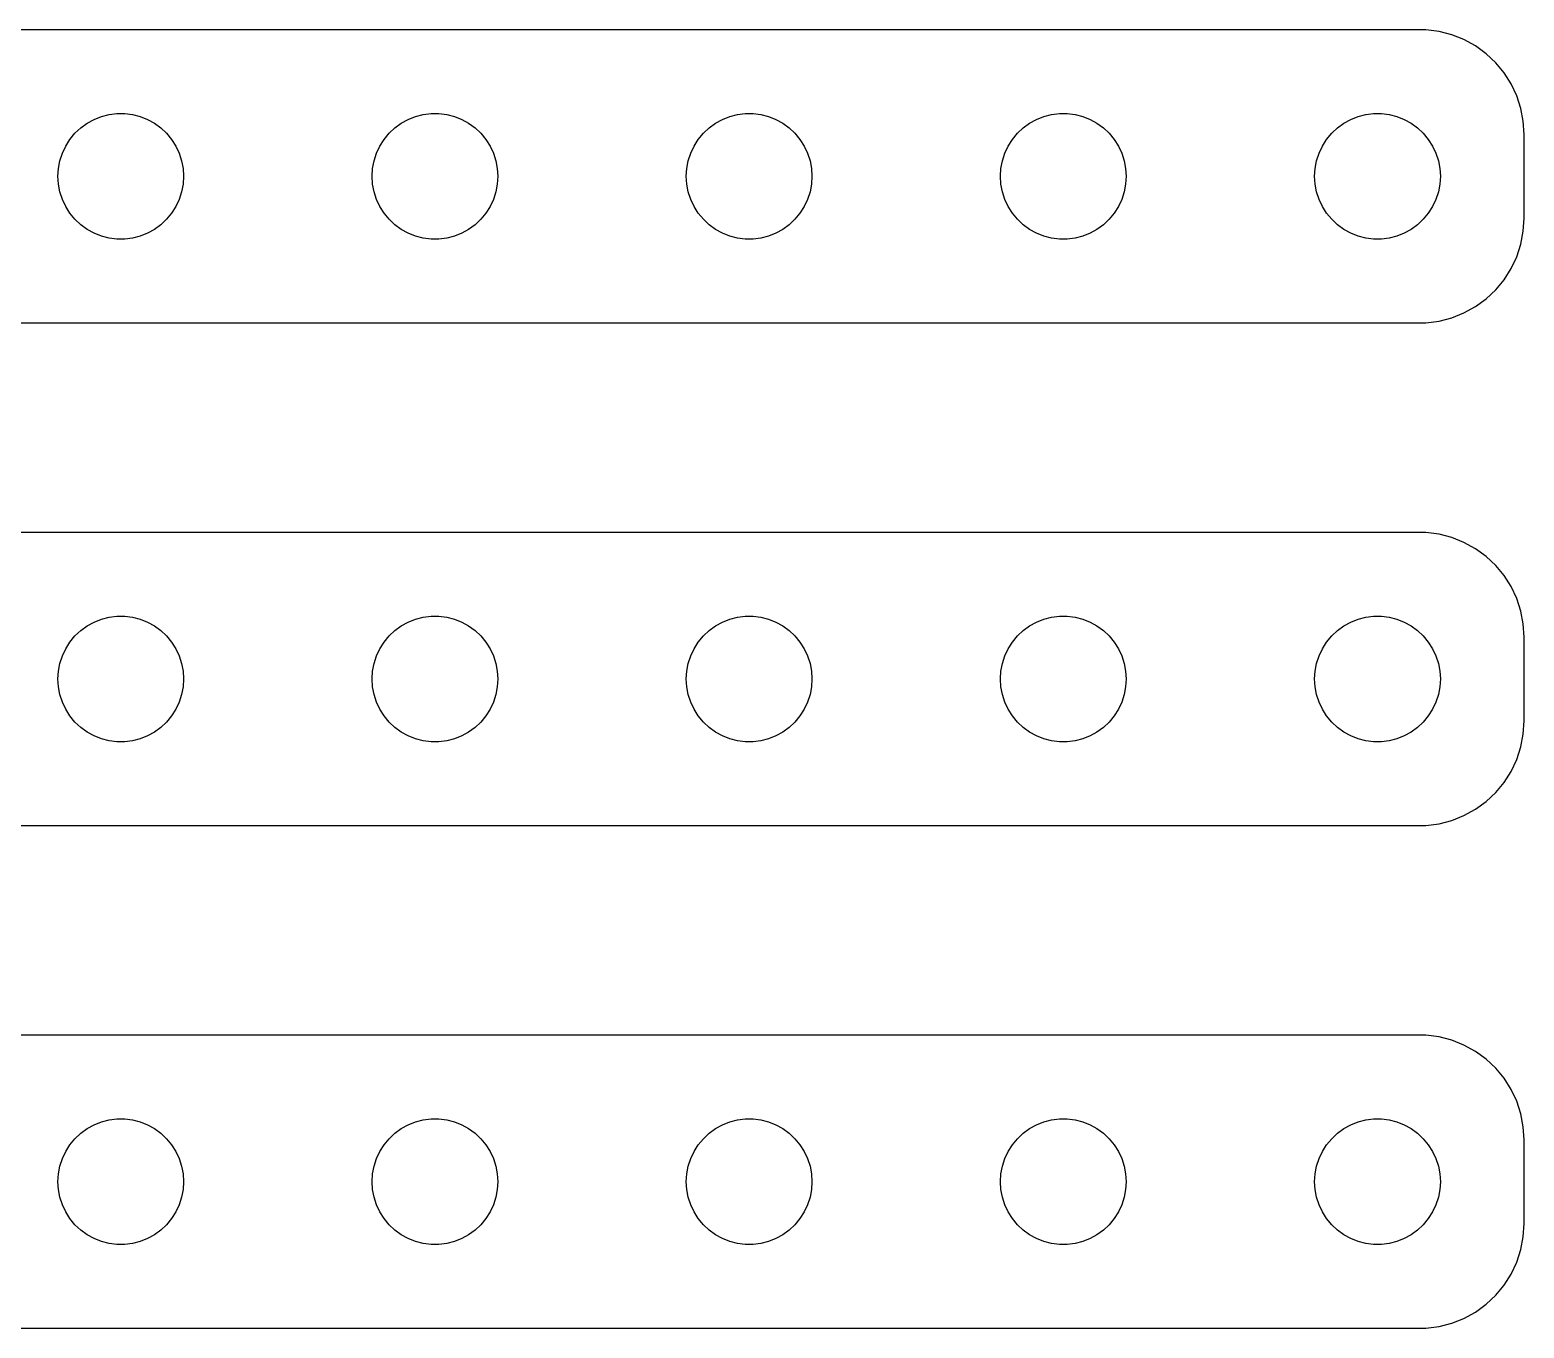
# Model space of a CAD drawing. Header units: metres. Extents: x -67 to 67, y 41 to 103.
# Drawn here: x -4.3 to 67, y 41 to 103 of the extents above; entities that cross this region are included whole.
import ezdxf

# ---------------------------------------------------------------- set-up
doc = ezdxf.new("R2010")
doc.units = ezdxf.units.M

msp = doc.modelspace()

# ---------------------------------------------------------------- linework, layer by layer
for p, q in [((62.3139, 102.99), (-62.3139, 102.99)), ((62.9369, 102.911), (62.3139, 102.99)), ((63.5451, 102.755), (62.9369, 102.911)), ((64.1289, 102.524), (63.5451, 102.755)), ((64.6791, 102.222), (64.1289, 102.524)), ((65.1871, 101.853), (64.6791, 102.222)), ((65.6448, 101.423), (65.1871, 101.853)), ((66.0451, 100.939), (65.6448, 101.423)), ((66.3815, 100.409), (66.0451, 100.939)), ((66.6489, 99.8406), (66.3815, 100.409)), ((66.8429, 99.2434), (66.6489, 99.8406)), ((66.9606, 98.6267), (66.8429, 99.2434)), ((-1.91226, 98.3115), (-1.60747, 98.533)), ((-1.60747, 98.533), (-1.27733, 98.7145)), ((-1.27733, 98.7145), (-0.92705, 98.8532)), ((-0.92705, 98.8532), (-0.56213, 98.9469)), ((-0.56213, 98.9469), (-0.18837, 98.9941)), ((-0.18837, 98.9941), (0.18837, 98.9941)), ((0.18837, 98.9941), (0.56213, 98.9469)), ((0.56213, 98.9469), (0.92705, 98.8532)), ((0.92705, 98.8532), (1.27733, 98.7145)), ((1.27733, 98.7145), (1.60747, 98.533)), ((1.60747, 98.533), (1.91226, 98.3115)), ((13.0877, 98.3115), (13.3925, 98.533)), ((13.3925, 98.533), (13.7227, 98.7145)), ((13.7227, 98.7145), (14.0729, 98.8532)), ((14.0729, 98.8532), (14.4379, 98.9469)), ((14.4379, 98.9469), (14.8116, 98.9941)), ((14.8116, 98.9941), (15.1884, 98.9941)), ((15.1884, 98.9941), (15.5621, 98.9469)), ((15.5621, 98.9469), (15.927, 98.8532)), ((15.927, 98.8532), (16.2773, 98.7145)), ((16.2773, 98.7145), (16.6075, 98.533)), ((16.6075, 98.533), (16.9123, 98.3115)), ((28.0877, 98.3115), (28.3925, 98.533)), ((28.3925, 98.533), (28.7227, 98.7145)), ((28.7227, 98.7145), (29.0729, 98.8532)), ((29.0729, 98.8532), (29.4379, 98.9469)), ((29.4379, 98.9469), (29.8116, 98.9941)), ((29.8116, 98.9941), (30.1884, 98.9941)), ((30.1884, 98.9941), (30.5621, 98.9469)), ((30.5621, 98.9469), (30.927, 98.8532)), ((30.927, 98.8532), (31.2773, 98.7145)), ((31.2773, 98.7145), (31.6075, 98.533)), ((31.6075, 98.533), (31.9123, 98.3115)), ((43.0877, 98.3115), (43.3925, 98.533)), ((43.3925, 98.533), (43.7227, 98.7145)), ((43.7227, 98.7145), (44.0729, 98.8532)), ((44.0729, 98.8532), (44.4379, 98.9469)), ((44.4379, 98.9469), (44.8116, 98.9941)), ((44.8116, 98.9941), (45.1884, 98.9941)), ((45.1884, 98.9941), (45.5621, 98.9469)), ((45.5621, 98.9469), (45.927, 98.8532)), ((45.927, 98.8532), (46.2773, 98.7145)), ((46.2773, 98.7145), (46.6075, 98.533)), ((46.6075, 98.533), (46.9123, 98.3115)), ((58.0877, 98.3115), (58.3925, 98.533)), ((58.3925, 98.533), (58.7227, 98.7145)), ((58.7227, 98.7145), (59.0729, 98.8532)), ((59.0729, 98.8532), (59.4379, 98.9469)), ((59.4379, 98.9469), (59.8116, 98.9941)), ((59.8116, 98.9941), (60.1884, 98.9941)), ((60.1884, 98.9941), (60.5621, 98.9469)), ((60.5621, 98.9469), (60.927, 98.8532)), ((60.927, 98.8532), (61.2773, 98.7145)), ((61.2773, 98.7145), (61.6075, 98.533)), ((61.6075, 98.533), (61.9123, 98.3115)), ((67, 98), (66.9606, 98.6267)), ((-2.62891, 97.4453), (-2.42705, 97.7634)), ((-2.42705, 97.7634), (-2.1869, 98.0536)), ((-2.1869, 98.0536), (-1.91226, 98.3115)), ((1.91226, 98.3115), (2.1869, 98.0536)), ((2.1869, 98.0536), (2.42705, 97.7634)), ((2.42705, 97.7634), (2.62891, 97.4453)), ((12.3711, 97.4453), (12.5729, 97.7634)), ((12.5729, 97.7634), (12.8131, 98.0536)), ((12.8131, 98.0536), (13.0877, 98.3115)), ((16.9123, 98.3115), (17.1869, 98.0536)), ((17.1869, 98.0536), (17.427, 97.7634)), ((17.427, 97.7634), (17.6289, 97.4453)), ((27.3711, 97.4453), (27.5729, 97.7634)), ((27.5729, 97.7634), (27.8131, 98.0536)), ((27.8131, 98.0536), (28.0877, 98.3115)), ((31.9123, 98.3115), (32.1869, 98.0536)), ((32.1869, 98.0536), (32.427, 97.7634)), ((32.427, 97.7634), (32.6289, 97.4453)), ((42.3711, 97.4453), (42.5729, 97.7634)), ((42.5729, 97.7634), (42.8131, 98.0536)), ((42.8131, 98.0536), (43.0877, 98.3115)), ((46.9123, 98.3115), (47.1869, 98.0536)), ((47.1869, 98.0536), (47.427, 97.7634)), ((47.427, 97.7634), (47.6289, 97.4453)), ((57.3711, 97.4453), (57.5729, 97.7634)), ((57.5729, 97.7634), (57.8131, 98.0536)), ((57.8131, 98.0536), (58.0877, 98.3115)), ((61.9123, 98.3115), (62.1869, 98.0536)), ((62.1869, 98.0536), (62.427, 97.7634)), ((62.427, 97.7634), (62.6289, 97.4453)), ((67, 94), (67, 98)), ((-2.90575, 96.7461), (-2.78932, 97.1044)), ((-2.78932, 97.1044), (-2.62891, 97.4453)), ((2.62891, 97.4453), (2.78932, 97.1044)), ((2.78932, 97.1044), (2.90575, 96.7461)), ((12.0942, 96.7461), (12.2107, 97.1044)), ((12.2107, 97.1044), (12.3711, 97.4453)), ((17.6289, 97.4453), (17.7893, 97.1044)), ((17.7893, 97.1044), (17.9057, 96.7461)), ((27.0942, 96.7461), (27.2107, 97.1044)), ((27.2107, 97.1044), (27.3711, 97.4453)), ((32.6289, 97.4453), (32.7893, 97.1044)), ((32.7893, 97.1044), (32.9057, 96.7461)), ((42.0942, 96.7461), (42.2107, 97.1044)), ((42.2107, 97.1044), (42.3711, 97.4453)), ((47.6289, 97.4453), (47.7893, 97.1044)), ((47.7893, 97.1044), (47.9057, 96.7461)), ((57.0942, 96.7461), (57.2107, 97.1044)), ((57.2107, 97.1044), (57.3711, 97.4453)), ((62.6289, 97.4453), (62.7893, 97.1044)), ((62.7893, 97.1044), (62.9057, 96.7461)), ((-3, 96), (-2.97633, 96.376)), ((-2.97633, 96.376), (-2.90575, 96.7461)), ((2.90575, 96.7461), (2.97633, 96.376)), ((2.97633, 96.376), (3, 96)), ((12, 96), (12.0237, 96.376)), ((12.0237, 96.376), (12.0942, 96.7461)), ((17.9057, 96.7461), (17.9763, 96.376)), ((17.9763, 96.376), (18, 96)), ((27, 96), (27.0237, 96.376)), ((27.0237, 96.376), (27.0942, 96.7461)), ((32.9057, 96.7461), (32.9763, 96.376)), ((32.9763, 96.376), (33, 96)), ((42, 96), (42.0237, 96.376)), ((42.0237, 96.376), (42.0942, 96.7461)), ((47.9057, 96.7461), (47.9763, 96.376)), ((47.9763, 96.376), (48, 96)), ((57, 96), (57.0237, 96.376)), ((57.0237, 96.376), (57.0942, 96.7461)), ((62.9057, 96.7461), (62.9763, 96.376)), ((62.9763, 96.376), (63, 96)), ((-2.97633, 95.624), (-3, 96)), ((-2.90575, 95.2539), (-2.97633, 95.624)), ((2.97633, 95.624), (2.90575, 95.2539)), ((3, 96), (2.97633, 95.624)), ((12.0237, 95.624), (12, 96)), ((12.0942, 95.2539), (12.0237, 95.624)), ((17.9763, 95.624), (17.9057, 95.2539)), ((18, 96), (17.9763, 95.624)), ((27.0237, 95.624), (27, 96)), ((27.0942, 95.2539), (27.0237, 95.624)), ((32.9763, 95.624), (32.9057, 95.2539)), ((33, 96), (32.9763, 95.624)), ((42.0237, 95.624), (42, 96)), ((42.0942, 95.2539), (42.0237, 95.624)), ((47.9763, 95.624), (47.9057, 95.2539)), ((48, 96), (47.9763, 95.624)), ((57.0237, 95.624), (57, 96)), ((57.0942, 95.2539), (57.0237, 95.624)), ((62.9763, 95.624), (62.9057, 95.2539)), ((63, 96), (62.9763, 95.624)), ((-2.78932, 94.8956), (-2.90575, 95.2539)), ((-2.62891, 94.5547), (-2.78932, 94.8956)), ((2.78932, 94.8956), (2.62891, 94.5547)), ((2.90575, 95.2539), (2.78932, 94.8956)), ((12.2107, 94.8956), (12.0942, 95.2539)), ((12.3711, 94.5547), (12.2107, 94.8956)), ((17.7893, 94.8956), (17.6289, 94.5547)), ((17.9057, 95.2539), (17.7893, 94.8956)), ((27.2107, 94.8956), (27.0942, 95.2539)), ((27.3711, 94.5547), (27.2107, 94.8956)), ((32.7893, 94.8956), (32.6289, 94.5547)), ((32.9057, 95.2539), (32.7893, 94.8956)), ((42.2107, 94.8956), (42.0942, 95.2539)), ((42.3711, 94.5547), (42.2107, 94.8956)), ((47.7893, 94.8956), (47.6289, 94.5547)), ((47.9057, 95.2539), (47.7893, 94.8956)), ((57.2107, 94.8956), (57.0942, 95.2539)), ((57.3711, 94.5547), (57.2107, 94.8956)), ((62.7893, 94.8956), (62.6289, 94.5547)), ((62.9057, 95.2539), (62.7893, 94.8956)), ((-2.42705, 94.2366), (-2.62891, 94.5547)), ((-2.1869, 93.9464), (-2.42705, 94.2366)), ((2.42705, 94.2366), (2.1869, 93.9464)), ((2.62891, 94.5547), (2.42705, 94.2366)), ((12.5729, 94.2366), (12.3711, 94.5547)), ((12.8131, 93.9464), (12.5729, 94.2366)), ((17.427, 94.2366), (17.1869, 93.9464)), ((17.6289, 94.5547), (17.427, 94.2366)), ((27.5729, 94.2366), (27.3711, 94.5547)), ((27.8131, 93.9464), (27.5729, 94.2366)), ((32.427, 94.2366), (32.1869, 93.9464)), ((32.6289, 94.5547), (32.427, 94.2366)), ((42.5729, 94.2366), (42.3711, 94.5547)), ((42.8131, 93.9464), (42.5729, 94.2366)), ((47.427, 94.2366), (47.1869, 93.9464)), ((47.6289, 94.5547), (47.427, 94.2366)), ((57.5729, 94.2366), (57.3711, 94.5547)), ((57.8131, 93.9464), (57.5729, 94.2366)), ((62.427, 94.2366), (62.1869, 93.9464)), ((62.6289, 94.5547), (62.427, 94.2366)), ((-1.91226, 93.6885), (-2.1869, 93.9464)), ((-1.60747, 93.467), (-1.91226, 93.6885)), ((-1.27733, 93.2855), (-1.60747, 93.467)), ((1.60747, 93.467), (1.27733, 93.2855)), ((1.91226, 93.6885), (1.60747, 93.467)), ((2.1869, 93.9464), (1.91226, 93.6885)), ((13.0877, 93.6885), (12.8131, 93.9464)), ((13.3925, 93.467), (13.0877, 93.6885)), ((13.7227, 93.2855), (13.3925, 93.467)), ((16.6075, 93.467), (16.2773, 93.2855)), ((16.9123, 93.6885), (16.6075, 93.467)), ((17.1869, 93.9464), (16.9123, 93.6885)), ((28.0877, 93.6885), (27.8131, 93.9464)), ((28.3925, 93.467), (28.0877, 93.6885)), ((28.7227, 93.2855), (28.3925, 93.467)), ((31.6075, 93.467), (31.2773, 93.2855)), ((31.9123, 93.6885), (31.6075, 93.467)), ((32.1869, 93.9464), (31.9123, 93.6885)), ((43.0877, 93.6885), (42.8131, 93.9464)), ((43.3925, 93.467), (43.0877, 93.6885)), ((43.7227, 93.2855), (43.3925, 93.467)), ((46.6075, 93.467), (46.2773, 93.2855)), ((46.9123, 93.6885), (46.6075, 93.467)), ((47.1869, 93.9464), (46.9123, 93.6885)), ((58.0877, 93.6885), (57.8131, 93.9464)), ((58.3925, 93.467), (58.0877, 93.6885)), ((58.7227, 93.2855), (58.3925, 93.467)), ((61.6075, 93.467), (61.2773, 93.2855)), ((61.9123, 93.6885), (61.6075, 93.467)), ((62.1869, 93.9464), (61.9123, 93.6885)), ((66.9606, 93.3733), (67, 94)), ((-0.92705, 93.1468), (-1.27733, 93.2855)), ((-0.56213, 93.0531), (-0.92705, 93.1468)), ((-0.18837, 93.0059), (-0.56213, 93.0531)), ((0.18837, 93.0059), (-0.18837, 93.0059)), ((0.56213, 93.0531), (0.18837, 93.0059)), ((0.92705, 93.1468), (0.56213, 93.0531)), ((1.27733, 93.2855), (0.92705, 93.1468)), ((14.0729, 93.1468), (13.7227, 93.2855)), ((14.4379, 93.0531), (14.0729, 93.1468)), ((14.8116, 93.0059), (14.4379, 93.0531)), ((15.1884, 93.0059), (14.8116, 93.0059)), ((15.5621, 93.0531), (15.1884, 93.0059)), ((15.927, 93.1468), (15.5621, 93.0531)), ((16.2773, 93.2855), (15.927, 93.1468)), ((29.0729, 93.1468), (28.7227, 93.2855)), ((29.4379, 93.0531), (29.0729, 93.1468)), ((29.8116, 93.0059), (29.4379, 93.0531)), ((30.1884, 93.0059), (29.8116, 93.0059)), ((30.5621, 93.0531), (30.1884, 93.0059)), ((30.927, 93.1468), (30.5621, 93.0531)), ((31.2773, 93.2855), (30.927, 93.1468)), ((44.0729, 93.1468), (43.7227, 93.2855)), ((44.4379, 93.0531), (44.0729, 93.1468)), ((44.8116, 93.0059), (44.4379, 93.0531)), ((45.1884, 93.0059), (44.8116, 93.0059)), ((45.5621, 93.0531), (45.1884, 93.0059)), ((45.927, 93.1468), (45.5621, 93.0531)), ((46.2773, 93.2855), (45.927, 93.1468)), ((59.0729, 93.1468), (58.7227, 93.2855)), ((59.4379, 93.0531), (59.0729, 93.1468)), ((59.8116, 93.0059), (59.4379, 93.0531)), ((60.1884, 93.0059), (59.8116, 93.0059)), ((60.5621, 93.0531), (60.1884, 93.0059)), ((60.927, 93.1468), (60.5621, 93.0531)), ((61.2773, 93.2855), (60.927, 93.1468)), ((66.6489, 92.1594), (66.8429, 92.7566)), ((66.8429, 92.7566), (66.9606, 93.3733)), ((66.3815, 91.5912), (66.6489, 92.1594)), ((66.0451, 91.0611), (66.3815, 91.5912)), ((65.6448, 90.5773), (66.0451, 91.0611)), ((64.6791, 89.7784), (65.1871, 90.1474)), ((65.1871, 90.1474), (65.6448, 90.5773)), ((62.9369, 89.0886), (63.5451, 89.2447)), ((63.5451, 89.2447), (64.1289, 89.4759)), ((64.1289, 89.4759), (64.6791, 89.7784)), ((-62.3139, 89.0099), (62.3139, 89.0099)), ((62.3139, 89.0099), (62.9369, 89.0886)), ((62.3139, 78.9901), (-62.3139, 78.9901)), ((62.9369, 78.9114), (62.3139, 78.9901)), ((63.5451, 78.7553), (62.9369, 78.9114)), ((64.1289, 78.5241), (63.5451, 78.7553)), ((64.6791, 78.2216), (64.1289, 78.5241)), ((65.1871, 77.8526), (64.6791, 78.2216)), ((65.6448, 77.4227), (65.1871, 77.8526)), ((66.0451, 76.9389), (65.6448, 77.4227)), ((66.3815, 76.4088), (66.0451, 76.9389)), ((66.6489, 75.8406), (66.3815, 76.4088)), ((66.8429, 75.2434), (66.6489, 75.8406)), ((-0.92705, 74.8532), (-0.56213, 74.9469)), ((-0.56213, 74.9469), (-0.18837, 74.9941)), ((-0.18837, 74.9941), (0.18837, 74.9941)), ((0.18837, 74.9941), (0.56213, 74.9469)), ((0.56213, 74.9469), (0.92705, 74.8532)), ((14.0729, 74.8532), (14.4379, 74.9469)), ((14.4379, 74.9469), (14.8116, 74.9941)), ((14.8116, 74.9941), (15.1884, 74.9941)), ((15.1884, 74.9941), (15.5621, 74.9469)), ((15.5621, 74.9469), (15.927, 74.8532)), ((29.0729, 74.8532), (29.4379, 74.9469)), ((29.4379, 74.9469), (29.8116, 74.9941)), ((29.8116, 74.9941), (30.1884, 74.9941)), ((30.1884, 74.9941), (30.5621, 74.9469)), ((30.5621, 74.9469), (30.927, 74.8532)), ((44.0729, 74.8532), (44.4379, 74.9469)), ((44.4379, 74.9469), (44.8116, 74.9941)), ((44.8116, 74.9941), (45.1884, 74.9941)), ((45.1884, 74.9941), (45.5621, 74.9469)), ((45.5621, 74.9469), (45.927, 74.8532)), ((59.0729, 74.8532), (59.4379, 74.9469)), ((59.4379, 74.9469), (59.8116, 74.9941)), ((59.8116, 74.9941), (60.1884, 74.9941)), ((60.1884, 74.9941), (60.5621, 74.9469)), ((60.5621, 74.9469), (60.927, 74.8532)), ((66.9606, 74.6267), (66.8429, 75.2434)), ((-2.1869, 74.0536), (-1.91226, 74.3115)), ((-1.91226, 74.3115), (-1.60747, 74.533)), ((-1.60747, 74.533), (-1.27733, 74.7145)), ((-1.27733, 74.7145), (-0.92705, 74.8532)), ((0.92705, 74.8532), (1.27733, 74.7145)), ((1.27733, 74.7145), (1.60747, 74.533)), ((1.60747, 74.533), (1.91226, 74.3115)), ((1.91226, 74.3115), (2.1869, 74.0536)), ((12.8131, 74.0536), (13.0877, 74.3115)), ((13.0877, 74.3115), (13.3925, 74.533)), ((13.3925, 74.533), (13.7227, 74.7145)), ((13.7227, 74.7145), (14.0729, 74.8532)), ((15.927, 74.8532), (16.2773, 74.7145)), ((16.2773, 74.7145), (16.6075, 74.533)), ((16.6075, 74.533), (16.9123, 74.3115)), ((16.9123, 74.3115), (17.1869, 74.0536)), ((27.8131, 74.0536), (28.0877, 74.3115)), ((28.0877, 74.3115), (28.3925, 74.533)), ((28.3925, 74.533), (28.7227, 74.7145)), ((28.7227, 74.7145), (29.0729, 74.8532)), ((30.927, 74.8532), (31.2773, 74.7145)), ((31.2773, 74.7145), (31.6075, 74.533)), ((31.6075, 74.533), (31.9123, 74.3115)), ((31.9123, 74.3115), (32.1869, 74.0536)), ((42.8131, 74.0536), (43.0877, 74.3115)), ((43.0877, 74.3115), (43.3925, 74.533)), ((43.3925, 74.533), (43.7227, 74.7145)), ((43.7227, 74.7145), (44.0729, 74.8532)), ((45.927, 74.8532), (46.2773, 74.7145)), ((46.2773, 74.7145), (46.6075, 74.533)), ((46.6075, 74.533), (46.9123, 74.3115)), ((46.9123, 74.3115), (47.1869, 74.0536)), ((57.8131, 74.0536), (58.0877, 74.3115)), ((58.0877, 74.3115), (58.3925, 74.533)), ((58.3925, 74.533), (58.7227, 74.7145)), ((58.7227, 74.7145), (59.0729, 74.8532)), ((60.927, 74.8532), (61.2773, 74.7145)), ((61.2773, 74.7145), (61.6075, 74.533)), ((61.6075, 74.533), (61.9123, 74.3115)), ((61.9123, 74.3115), (62.1869, 74.0536)), ((67, 74), (66.9606, 74.6267)), ((-2.62891, 73.4453), (-2.42705, 73.7634)), ((-2.42705, 73.7634), (-2.1869, 74.0536)), ((2.1869, 74.0536), (2.42705, 73.7634)), ((2.42705, 73.7634), (2.62891, 73.4453)), ((12.3711, 73.4453), (12.5729, 73.7634)), ((12.5729, 73.7634), (12.8131, 74.0536)), ((17.1869, 74.0536), (17.427, 73.7634)), ((17.427, 73.7634), (17.6289, 73.4453)), ((27.3711, 73.4453), (27.5729, 73.7634)), ((27.5729, 73.7634), (27.8131, 74.0536)), ((32.1869, 74.0536), (32.427, 73.7634)), ((32.427, 73.7634), (32.6289, 73.4453)), ((42.3711, 73.4453), (42.5729, 73.7634)), ((42.5729, 73.7634), (42.8131, 74.0536)), ((47.1869, 74.0536), (47.427, 73.7634)), ((47.427, 73.7634), (47.6289, 73.4453)), ((57.3711, 73.4453), (57.5729, 73.7634)), ((57.5729, 73.7634), (57.8131, 74.0536)), ((62.1869, 74.0536), (62.427, 73.7634)), ((62.427, 73.7634), (62.6289, 73.4453)), ((67, 70), (67, 74)), ((-2.90575, 72.7461), (-2.78932, 73.1044)), ((-2.78932, 73.1044), (-2.62891, 73.4453)), ((2.62891, 73.4453), (2.78932, 73.1044)), ((2.78932, 73.1044), (2.90575, 72.7461)), ((12.0942, 72.7461), (12.2107, 73.1044)), ((12.2107, 73.1044), (12.3711, 73.4453)), ((17.6289, 73.4453), (17.7893, 73.1044)), ((17.7893, 73.1044), (17.9057, 72.7461)), ((27.0942, 72.7461), (27.2107, 73.1044)), ((27.2107, 73.1044), (27.3711, 73.4453)), ((32.6289, 73.4453), (32.7893, 73.1044)), ((32.7893, 73.1044), (32.9057, 72.7461)), ((42.0942, 72.7461), (42.2107, 73.1044)), ((42.2107, 73.1044), (42.3711, 73.4453)), ((47.6289, 73.4453), (47.7893, 73.1044)), ((47.7893, 73.1044), (47.9057, 72.7461)), ((57.0942, 72.7461), (57.2107, 73.1044)), ((57.2107, 73.1044), (57.3711, 73.4453)), ((62.6289, 73.4453), (62.7893, 73.1044)), ((62.7893, 73.1044), (62.9057, 72.7461)), ((-3, 72), (-2.97633, 72.376)), ((-2.97633, 72.376), (-2.90575, 72.7461)), ((2.90575, 72.7461), (2.97633, 72.376)), ((2.97633, 72.376), (3, 72)), ((12, 72), (12.0237, 72.376)), ((12.0237, 72.376), (12.0942, 72.7461)), ((17.9057, 72.7461), (17.9763, 72.376)), ((17.9763, 72.376), (18, 72)), ((27, 72), (27.0237, 72.376)), ((27.0237, 72.376), (27.0942, 72.7461)), ((32.9057, 72.7461), (32.9763, 72.376)), ((32.9763, 72.376), (33, 72)), ((42, 72), (42.0237, 72.376)), ((42.0237, 72.376), (42.0942, 72.7461)), ((47.9057, 72.7461), (47.9763, 72.376)), ((47.9763, 72.376), (48, 72)), ((57, 72), (57.0237, 72.376)), ((57.0237, 72.376), (57.0942, 72.7461)), ((62.9057, 72.7461), (62.9763, 72.376)), ((62.9763, 72.376), (63, 72)), ((-2.97633, 71.624), (-3, 72)), ((-2.90575, 71.2539), (-2.97633, 71.624)), ((2.97633, 71.624), (2.90575, 71.2539)), ((3, 72), (2.97633, 71.624)), ((12.0237, 71.624), (12, 72)), ((12.0942, 71.2539), (12.0237, 71.624)), ((17.9763, 71.624), (17.9057, 71.2539)), ((18, 72), (17.9763, 71.624)), ((27.0237, 71.624), (27, 72)), ((27.0942, 71.2539), (27.0237, 71.624)), ((32.9763, 71.624), (32.9057, 71.2539)), ((33, 72), (32.9763, 71.624)), ((42.0237, 71.624), (42, 72)), ((42.0942, 71.2539), (42.0237, 71.624)), ((47.9763, 71.624), (47.9057, 71.2539)), ((48, 72), (47.9763, 71.624)), ((57.0237, 71.624), (57, 72)), ((57.0942, 71.2539), (57.0237, 71.624)), ((62.9763, 71.624), (62.9057, 71.2539)), ((63, 72), (62.9763, 71.624)), ((-2.78932, 70.8956), (-2.90575, 71.2539)), ((-2.62891, 70.5547), (-2.78932, 70.8956)), ((2.78932, 70.8956), (2.62891, 70.5547)), ((2.90575, 71.2539), (2.78932, 70.8956)), ((12.2107, 70.8956), (12.0942, 71.2539)), ((12.3711, 70.5547), (12.2107, 70.8956)), ((17.7893, 70.8956), (17.6289, 70.5547)), ((17.9057, 71.2539), (17.7893, 70.8956)), ((27.2107, 70.8956), (27.0942, 71.2539)), ((27.3711, 70.5547), (27.2107, 70.8956)), ((32.7893, 70.8956), (32.6289, 70.5547)), ((32.9057, 71.2539), (32.7893, 70.8956)), ((42.2107, 70.8956), (42.0942, 71.2539)), ((42.3711, 70.5547), (42.2107, 70.8956)), ((47.7893, 70.8956), (47.6289, 70.5547)), ((47.9057, 71.2539), (47.7893, 70.8956)), ((57.2107, 70.8956), (57.0942, 71.2539)), ((57.3711, 70.5547), (57.2107, 70.8956)), ((62.7893, 70.8956), (62.6289, 70.5547)), ((62.9057, 71.2539), (62.7893, 70.8956)), ((-2.42705, 70.2366), (-2.62891, 70.5547)), ((-2.1869, 69.9464), (-2.42705, 70.2366)), ((-1.91226, 69.6885), (-2.1869, 69.9464)), ((2.1869, 69.9464), (1.91226, 69.6885)), ((2.42705, 70.2366), (2.1869, 69.9464)), ((2.62891, 70.5547), (2.42705, 70.2366)), ((12.5729, 70.2366), (12.3711, 70.5547)), ((12.8131, 69.9464), (12.5729, 70.2366)), ((13.0877, 69.6885), (12.8131, 69.9464)), ((17.1869, 69.9464), (16.9123, 69.6885)), ((17.427, 70.2366), (17.1869, 69.9464)), ((17.6289, 70.5547), (17.427, 70.2366)), ((27.5729, 70.2366), (27.3711, 70.5547)), ((27.8131, 69.9464), (27.5729, 70.2366)), ((28.0877, 69.6885), (27.8131, 69.9464)), ((32.1869, 69.9464), (31.9123, 69.6885)), ((32.427, 70.2366), (32.1869, 69.9464)), ((32.6289, 70.5547), (32.427, 70.2366)), ((42.5729, 70.2366), (42.3711, 70.5547)), ((42.8131, 69.9464), (42.5729, 70.2366)), ((43.0877, 69.6885), (42.8131, 69.9464)), ((47.1869, 69.9464), (46.9123, 69.6885)), ((47.427, 70.2366), (47.1869, 69.9464)), ((47.6289, 70.5547), (47.427, 70.2366)), ((57.5729, 70.2366), (57.3711, 70.5547)), ((57.8131, 69.9464), (57.5729, 70.2366)), ((58.0877, 69.6885), (57.8131, 69.9464)), ((62.1869, 69.9464), (61.9123, 69.6885)), ((62.427, 70.2366), (62.1869, 69.9464)), ((62.6289, 70.5547), (62.427, 70.2366)), ((66.9606, 69.3733), (67, 70)), ((-1.60747, 69.467), (-1.91226, 69.6885)), ((-1.27733, 69.2855), (-1.60747, 69.467)), ((-0.92705, 69.1468), (-1.27733, 69.2855)), ((1.27733, 69.2855), (0.92705, 69.1468)), ((1.60747, 69.467), (1.27733, 69.2855)), ((1.91226, 69.6885), (1.60747, 69.467)), ((13.3925, 69.467), (13.0877, 69.6885)), ((13.7227, 69.2855), (13.3925, 69.467)), ((14.0729, 69.1468), (13.7227, 69.2855)), ((16.2773, 69.2855), (15.927, 69.1468)), ((16.6075, 69.467), (16.2773, 69.2855)), ((16.9123, 69.6885), (16.6075, 69.467)), ((28.3925, 69.467), (28.0877, 69.6885)), ((28.7227, 69.2855), (28.3925, 69.467)), ((29.0729, 69.1468), (28.7227, 69.2855)), ((31.2773, 69.2855), (30.927, 69.1468)), ((31.6075, 69.467), (31.2773, 69.2855)), ((31.9123, 69.6885), (31.6075, 69.467)), ((43.3925, 69.467), (43.0877, 69.6885)), ((43.7227, 69.2855), (43.3925, 69.467)), ((44.0729, 69.1468), (43.7227, 69.2855)), ((46.2773, 69.2855), (45.927, 69.1468)), ((46.6075, 69.467), (46.2773, 69.2855)), ((46.9123, 69.6885), (46.6075, 69.467)), ((58.3925, 69.467), (58.0877, 69.6885)), ((58.7227, 69.2855), (58.3925, 69.467)), ((59.0729, 69.1468), (58.7227, 69.2855)), ((61.2773, 69.2855), (60.927, 69.1468)), ((61.6075, 69.467), (61.2773, 69.2855)), ((61.9123, 69.6885), (61.6075, 69.467)), ((66.8429, 68.7566), (66.9606, 69.3733)), ((-0.56213, 69.0531), (-0.92705, 69.1468)), ((-0.18837, 69.0059), (-0.56213, 69.0531)), ((0.18837, 69.0059), (-0.18837, 69.0059)), ((0.56213, 69.0531), (0.18837, 69.0059)), ((0.92705, 69.1468), (0.56213, 69.0531)), ((14.4379, 69.0531), (14.0729, 69.1468)), ((14.8116, 69.0059), (14.4379, 69.0531)), ((15.1884, 69.0059), (14.8116, 69.0059)), ((15.5621, 69.0531), (15.1884, 69.0059)), ((15.927, 69.1468), (15.5621, 69.0531)), ((29.4379, 69.0531), (29.0729, 69.1468)), ((29.8116, 69.0059), (29.4379, 69.0531)), ((30.1884, 69.0059), (29.8116, 69.0059)), ((30.5621, 69.0531), (30.1884, 69.0059)), ((30.927, 69.1468), (30.5621, 69.0531)), ((44.4379, 69.0531), (44.0729, 69.1468)), ((44.8116, 69.0059), (44.4379, 69.0531)), ((45.1884, 69.0059), (44.8116, 69.0059)), ((45.5621, 69.0531), (45.1884, 69.0059)), ((45.927, 69.1468), (45.5621, 69.0531)), ((59.4379, 69.0531), (59.0729, 69.1468)), ((59.8116, 69.0059), (59.4379, 69.0531)), ((60.1884, 69.0059), (59.8116, 69.0059)), ((60.5621, 69.0531), (60.1884, 69.0059)), ((60.927, 69.1468), (60.5621, 69.0531)), ((66.6489, 68.1594), (66.8429, 68.7566)), ((66.3815, 67.5912), (66.6489, 68.1594)), ((65.6448, 66.5773), (66.0451, 67.0611)), ((66.0451, 67.0611), (66.3815, 67.5912)), ((65.1871, 66.1474), (65.6448, 66.5773)), ((64.1289, 65.4759), (64.6791, 65.7784)), ((64.6791, 65.7784), (65.1871, 66.1474)), ((-62.3139, 65.0099), (62.3139, 65.0099)), ((62.3139, 65.0099), (62.9369, 65.0886)), ((62.9369, 65.0886), (63.5451, 65.2447)), ((63.5451, 65.2447), (64.1289, 65.4759)), ((62.3139, 54.9901), (-62.3139, 54.9901)), ((62.9369, 54.9114), (62.3139, 54.9901)), ((63.5451, 54.7553), (62.9369, 54.9114)), ((64.1289, 54.5241), (63.5451, 54.7553)), ((64.6791, 54.2216), (64.1289, 54.5241)), ((65.1871, 53.8526), (64.6791, 54.2216)), ((65.6448, 53.4227), (65.1871, 53.8526)), ((66.0451, 52.9389), (65.6448, 53.4227)), ((66.3815, 52.4088), (66.0451, 52.9389)), ((66.6489, 51.8406), (66.3815, 52.4088)), ((66.8429, 51.2434), (66.6489, 51.8406)), ((-1.60747, 50.533), (-1.27733, 50.7145)), ((-1.27733, 50.7145), (-0.92705, 50.8532)), ((-0.92705, 50.8532), (-0.56213, 50.9469)), ((-0.56213, 50.9469), (-0.18837, 50.9941)), ((-0.18837, 50.9941), (0.18837, 50.9941)), ((0.18837, 50.9941), (0.56213, 50.9469)), ((0.56213, 50.9469), (0.92705, 50.8532)), ((0.92705, 50.8532), (1.27733, 50.7145)), ((1.27733, 50.7145), (1.60747, 50.533)), ((13.3925, 50.533), (13.7227, 50.7145)), ((13.7227, 50.7145), (14.0729, 50.8532)), ((14.0729, 50.8532), (14.4379, 50.9469)), ((14.4379, 50.9469), (14.8116, 50.9941)), ((14.8116, 50.9941), (15.1884, 50.9941)), ((15.1884, 50.9941), (15.5621, 50.9469)), ((15.5621, 50.9469), (15.927, 50.8532)), ((15.927, 50.8532), (16.2773, 50.7145)), ((16.2773, 50.7145), (16.6075, 50.533)), ((28.3925, 50.533), (28.7227, 50.7145)), ((28.7227, 50.7145), (29.0729, 50.8532)), ((29.0729, 50.8532), (29.4379, 50.9469)), ((29.4379, 50.9469), (29.8116, 50.9941)), ((29.8116, 50.9941), (30.1884, 50.9941)), ((30.1884, 50.9941), (30.5621, 50.9469)), ((30.5621, 50.9469), (30.927, 50.8532)), ((30.927, 50.8532), (31.2773, 50.7145)), ((31.2773, 50.7145), (31.6075, 50.533)), ((43.3925, 50.533), (43.7227, 50.7145)), ((43.7227, 50.7145), (44.0729, 50.8532)), ((44.0729, 50.8532), (44.4379, 50.9469)), ((44.4379, 50.9469), (44.8116, 50.9941)), ((44.8116, 50.9941), (45.1884, 50.9941)), ((45.1884, 50.9941), (45.5621, 50.9469)), ((45.5621, 50.9469), (45.927, 50.8532)), ((45.927, 50.8532), (46.2773, 50.7145)), ((46.2773, 50.7145), (46.6075, 50.533)), ((58.3925, 50.533), (58.7227, 50.7145)), ((58.7227, 50.7145), (59.0729, 50.8532)), ((59.0729, 50.8532), (59.4379, 50.9469)), ((59.4379, 50.9469), (59.8116, 50.9941)), ((59.8116, 50.9941), (60.1884, 50.9941)), ((60.1884, 50.9941), (60.5621, 50.9469)), ((60.5621, 50.9469), (60.927, 50.8532)), ((60.927, 50.8532), (61.2773, 50.7145)), ((61.2773, 50.7145), (61.6075, 50.533)), ((66.9606, 50.6267), (66.8429, 51.2434)), ((-2.42705, 49.7634), (-2.1869, 50.0536)), ((-2.1869, 50.0536), (-1.91226, 50.3115)), ((-1.91226, 50.3115), (-1.60747, 50.533)), ((1.60747, 50.533), (1.91226, 50.3115)), ((1.91226, 50.3115), (2.1869, 50.0536)), ((2.1869, 50.0536), (2.42705, 49.7634)), ((12.5729, 49.7634), (12.8131, 50.0536)), ((12.8131, 50.0536), (13.0877, 50.3115)), ((13.0877, 50.3115), (13.3925, 50.533)), ((16.6075, 50.533), (16.9123, 50.3115)), ((16.9123, 50.3115), (17.1869, 50.0536)), ((17.1869, 50.0536), (17.427, 49.7634)), ((27.5729, 49.7634), (27.8131, 50.0536)), ((27.8131, 50.0536), (28.0877, 50.3115)), ((28.0877, 50.3115), (28.3925, 50.533)), ((31.6075, 50.533), (31.9123, 50.3115)), ((31.9123, 50.3115), (32.1869, 50.0536)), ((32.1869, 50.0536), (32.427, 49.7634)), ((42.5729, 49.7634), (42.8131, 50.0536)), ((42.8131, 50.0536), (43.0877, 50.3115)), ((43.0877, 50.3115), (43.3925, 50.533)), ((46.6075, 50.533), (46.9123, 50.3115)), ((46.9123, 50.3115), (47.1869, 50.0536)), ((47.1869, 50.0536), (47.427, 49.7634)), ((57.5729, 49.7634), (57.8131, 50.0536)), ((57.8131, 50.0536), (58.0877, 50.3115)), ((58.0877, 50.3115), (58.3925, 50.533)), ((61.6075, 50.533), (61.9123, 50.3115)), ((61.9123, 50.3115), (62.1869, 50.0536)), ((62.1869, 50.0536), (62.427, 49.7634)), ((67, 50), (66.9606, 50.6267)), ((67, 46), (67, 50)), ((-2.78932, 49.1044), (-2.62891, 49.4453)), ((-2.62891, 49.4453), (-2.42705, 49.7634)), ((2.42705, 49.7634), (2.62891, 49.4453)), ((2.62891, 49.4453), (2.78932, 49.1044)), ((12.2107, 49.1044), (12.3711, 49.4453)), ((12.3711, 49.4453), (12.5729, 49.7634)), ((17.427, 49.7634), (17.6289, 49.4453)), ((17.6289, 49.4453), (17.7893, 49.1044)), ((27.2107, 49.1044), (27.3711, 49.4453)), ((27.3711, 49.4453), (27.5729, 49.7634)), ((32.427, 49.7634), (32.6289, 49.4453)), ((32.6289, 49.4453), (32.7893, 49.1044)), ((42.2107, 49.1044), (42.3711, 49.4453)), ((42.3711, 49.4453), (42.5729, 49.7634)), ((47.427, 49.7634), (47.6289, 49.4453)), ((47.6289, 49.4453), (47.7893, 49.1044)), ((57.2107, 49.1044), (57.3711, 49.4453)), ((57.3711, 49.4453), (57.5729, 49.7634)), ((62.427, 49.7634), (62.6289, 49.4453)), ((62.6289, 49.4453), (62.7893, 49.1044)), ((-2.97633, 48.376), (-2.90575, 48.7461)), ((-2.90575, 48.7461), (-2.78932, 49.1044)), ((2.78932, 49.1044), (2.90575, 48.7461)), ((2.90575, 48.7461), (2.97633, 48.376)), ((12.0237, 48.376), (12.0942, 48.7461)), ((12.0942, 48.7461), (12.2107, 49.1044)), ((17.7893, 49.1044), (17.9057, 48.7461)), ((17.9057, 48.7461), (17.9763, 48.376)), ((27.0237, 48.376), (27.0942, 48.7461)), ((27.0942, 48.7461), (27.2107, 49.1044)), ((32.7893, 49.1044), (32.9057, 48.7461)), ((32.9057, 48.7461), (32.9763, 48.376)), ((42.0237, 48.376), (42.0942, 48.7461)), ((42.0942, 48.7461), (42.2107, 49.1044)), ((47.7893, 49.1044), (47.9057, 48.7461)), ((47.9057, 48.7461), (47.9763, 48.376)), ((57.0237, 48.376), (57.0942, 48.7461)), ((57.0942, 48.7461), (57.2107, 49.1044)), ((62.7893, 49.1044), (62.9057, 48.7461)), ((62.9057, 48.7461), (62.9763, 48.376)), ((-3, 48), (-2.97633, 48.376)), ((-2.97633, 47.624), (-3, 48)), ((2.97633, 48.376), (3, 48)), ((3, 48), (2.97633, 47.624)), ((12, 48), (12.0237, 48.376)), ((12.0237, 47.624), (12, 48)), ((17.9763, 48.376), (18, 48)), ((18, 48), (17.9763, 47.624)), ((27, 48), (27.0237, 48.376)), ((27.0237, 47.624), (27, 48)), ((32.9763, 48.376), (33, 48)), ((33, 48), (32.9763, 47.624)), ((42, 48), (42.0237, 48.376)), ((42.0237, 47.624), (42, 48)), ((47.9763, 48.376), (48, 48)), ((48, 48), (47.9763, 47.624)), ((57, 48), (57.0237, 48.376)), ((57.0237, 47.624), (57, 48)), ((62.9763, 48.376), (63, 48)), ((63, 48), (62.9763, 47.624)), ((-2.90575, 47.2539), (-2.97633, 47.624)), ((-2.78932, 46.8956), (-2.90575, 47.2539)), ((2.90575, 47.2539), (2.78932, 46.8956)), ((2.97633, 47.624), (2.90575, 47.2539)), ((12.0942, 47.2539), (12.0237, 47.624)), ((12.2107, 46.8956), (12.0942, 47.2539)), ((17.9057, 47.2539), (17.7893, 46.8956)), ((17.9763, 47.624), (17.9057, 47.2539)), ((27.0942, 47.2539), (27.0237, 47.624)), ((27.2107, 46.8956), (27.0942, 47.2539)), ((32.9057, 47.2539), (32.7893, 46.8956)), ((32.9763, 47.624), (32.9057, 47.2539)), ((42.0942, 47.2539), (42.0237, 47.624)), ((42.2107, 46.8956), (42.0942, 47.2539)), ((47.9057, 47.2539), (47.7893, 46.8956)), ((47.9763, 47.624), (47.9057, 47.2539)), ((57.0942, 47.2539), (57.0237, 47.624)), ((57.2107, 46.8956), (57.0942, 47.2539)), ((62.9057, 47.2539), (62.7893, 46.8956)), ((62.9763, 47.624), (62.9057, 47.2539)), ((-2.62891, 46.5547), (-2.78932, 46.8956)), ((-2.42705, 46.2366), (-2.62891, 46.5547)), ((2.62891, 46.5547), (2.42705, 46.2366)), ((2.78932, 46.8956), (2.62891, 46.5547)), ((12.3711, 46.5547), (12.2107, 46.8956)), ((12.5729, 46.2366), (12.3711, 46.5547)), ((17.6289, 46.5547), (17.427, 46.2366)), ((17.7893, 46.8956), (17.6289, 46.5547)), ((27.3711, 46.5547), (27.2107, 46.8956)), ((27.5729, 46.2366), (27.3711, 46.5547)), ((32.6289, 46.5547), (32.427, 46.2366)), ((32.7893, 46.8956), (32.6289, 46.5547)), ((42.3711, 46.5547), (42.2107, 46.8956)), ((42.5729, 46.2366), (42.3711, 46.5547)), ((47.6289, 46.5547), (47.427, 46.2366)), ((47.7893, 46.8956), (47.6289, 46.5547)), ((57.3711, 46.5547), (57.2107, 46.8956)), ((57.5729, 46.2366), (57.3711, 46.5547)), ((62.6289, 46.5547), (62.427, 46.2366)), ((62.7893, 46.8956), (62.6289, 46.5547)), ((-2.1869, 45.9464), (-2.42705, 46.2366)), ((-1.91226, 45.6885), (-2.1869, 45.9464)), ((-1.60747, 45.467), (-1.91226, 45.6885)), ((1.91226, 45.6885), (1.60747, 45.467)), ((2.1869, 45.9464), (1.91226, 45.6885)), ((2.42705, 46.2366), (2.1869, 45.9464)), ((12.8131, 45.9464), (12.5729, 46.2366)), ((13.0877, 45.6885), (12.8131, 45.9464)), ((13.3925, 45.467), (13.0877, 45.6885)), ((16.9123, 45.6885), (16.6075, 45.467)), ((17.1869, 45.9464), (16.9123, 45.6885)), ((17.427, 46.2366), (17.1869, 45.9464)), ((27.8131, 45.9464), (27.5729, 46.2366)), ((28.0877, 45.6885), (27.8131, 45.9464)), ((28.3925, 45.467), (28.0877, 45.6885)), ((31.9123, 45.6885), (31.6075, 45.467)), ((32.1869, 45.9464), (31.9123, 45.6885)), ((32.427, 46.2366), (32.1869, 45.9464)), ((42.8131, 45.9464), (42.5729, 46.2366)), ((43.0877, 45.6885), (42.8131, 45.9464)), ((43.3925, 45.467), (43.0877, 45.6885)), ((46.9123, 45.6885), (46.6075, 45.467)), ((47.1869, 45.9464), (46.9123, 45.6885)), ((47.427, 46.2366), (47.1869, 45.9464)), ((57.8131, 45.9464), (57.5729, 46.2366)), ((58.0877, 45.6885), (57.8131, 45.9464)), ((58.3925, 45.467), (58.0877, 45.6885)), ((61.9123, 45.6885), (61.6075, 45.467)), ((62.1869, 45.9464), (61.9123, 45.6885)), ((62.427, 46.2366), (62.1869, 45.9464)), ((66.9606, 45.3733), (67, 46)), ((-1.27733, 45.2855), (-1.60747, 45.467)), ((-0.92705, 45.1468), (-1.27733, 45.2855)), ((-0.56213, 45.0531), (-0.92705, 45.1468)), ((-0.18837, 45.0059), (-0.56213, 45.0531)), ((0.18837, 45.0059), (-0.18837, 45.0059)), ((0.56213, 45.0531), (0.18837, 45.0059)), ((0.92705, 45.1468), (0.56213, 45.0531)), ((1.27733, 45.2855), (0.92705, 45.1468)), ((1.60747, 45.467), (1.27733, 45.2855)), ((13.7227, 45.2855), (13.3925, 45.467)), ((14.0729, 45.1468), (13.7227, 45.2855)), ((14.4379, 45.0531), (14.0729, 45.1468)), ((14.8116, 45.0059), (14.4379, 45.0531)), ((15.1884, 45.0059), (14.8116, 45.0059)), ((15.5621, 45.0531), (15.1884, 45.0059)), ((15.927, 45.1468), (15.5621, 45.0531)), ((16.2773, 45.2855), (15.927, 45.1468)), ((16.6075, 45.467), (16.2773, 45.2855)), ((28.7227, 45.2855), (28.3925, 45.467)), ((29.0729, 45.1468), (28.7227, 45.2855)), ((29.4379, 45.0531), (29.0729, 45.1468)), ((29.8116, 45.0059), (29.4379, 45.0531)), ((30.1884, 45.0059), (29.8116, 45.0059)), ((30.5621, 45.0531), (30.1884, 45.0059)), ((30.927, 45.1468), (30.5621, 45.0531)), ((31.2773, 45.2855), (30.927, 45.1468)), ((31.6075, 45.467), (31.2773, 45.2855)), ((43.7227, 45.2855), (43.3925, 45.467)), ((44.0729, 45.1468), (43.7227, 45.2855)), ((44.4379, 45.0531), (44.0729, 45.1468)), ((44.8116, 45.0059), (44.4379, 45.0531)), ((45.1884, 45.0059), (44.8116, 45.0059)), ((45.5621, 45.0531), (45.1884, 45.0059)), ((45.927, 45.1468), (45.5621, 45.0531)), ((46.2773, 45.2855), (45.927, 45.1468)), ((46.6075, 45.467), (46.2773, 45.2855)), ((58.7227, 45.2855), (58.3925, 45.467)), ((59.0729, 45.1468), (58.7227, 45.2855)), ((59.4379, 45.0531), (59.0729, 45.1468)), ((59.8116, 45.0059), (59.4379, 45.0531)), ((60.1884, 45.0059), (59.8116, 45.0059)), ((60.5621, 45.0531), (60.1884, 45.0059)), ((60.927, 45.1468), (60.5621, 45.0531)), ((61.2773, 45.2855), (60.927, 45.1468)), ((61.6075, 45.467), (61.2773, 45.2855)), ((66.8429, 44.7566), (66.9606, 45.3733)), ((66.6489, 44.1594), (66.8429, 44.7566)), ((66.0451, 43.0611), (66.3815, 43.5912)), ((66.3815, 43.5912), (66.6489, 44.1594)), ((65.6448, 42.5773), (66.0451, 43.0611)), ((64.6791, 41.7784), (65.1871, 42.1474)), ((65.1871, 42.1474), (65.6448, 42.5773)), ((63.5451, 41.2447), (64.1289, 41.4759)), ((64.1289, 41.4759), (64.6791, 41.7784)), ((-62.3139, 41.0099), (62.3139, 41.0099)), ((62.3139, 41.0099), (62.9369, 41.0886)), ((62.9369, 41.0886), (63.5451, 41.2447))]:
    msp.add_line(p, q)

doc.saveas('drawing.dxf')
